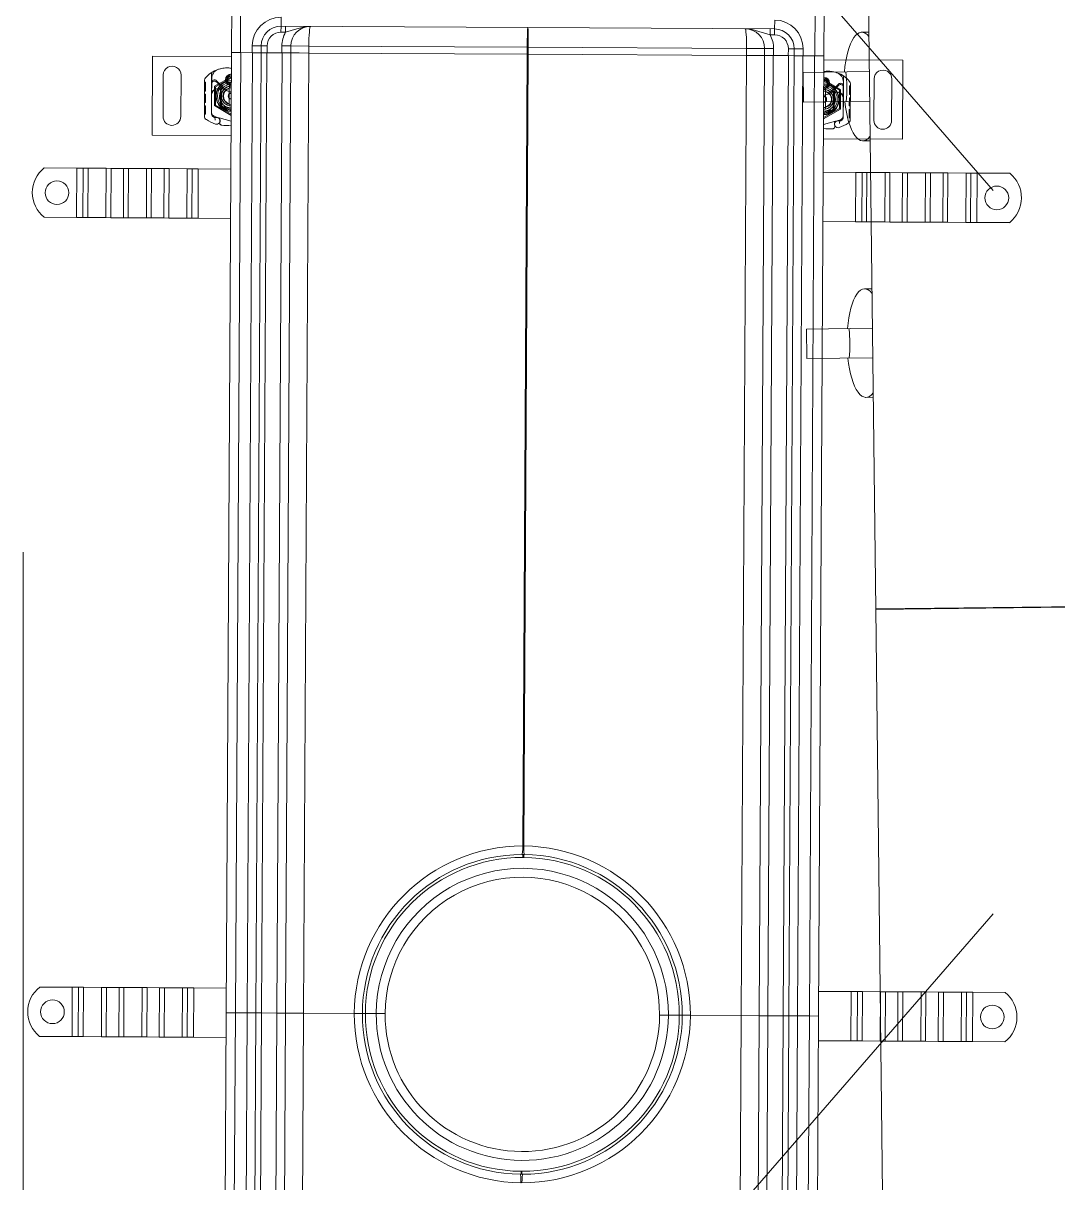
# Model space of a CAD drawing. Header units: millimetres. Extents: x -34838 to 729576, y -214038 to 121482.
# Drawn here: x 574486 to 575010, y -90717 to -90130 of the extents above; entities that cross this region are included whole.
import ezdxf

# ---------------------------------------------------------------- set-up
doc = ezdxf.new("R2010")
doc.units = ezdxf.units.MM
doc.header["$MEASUREMENT"] = 0
doc.linetypes.add('ШТРИХОВА 1_2', pattern=[1300, 750, -550])
doc.layers.add('0_Ном._пера__1', color=7, linetype='Continuous', lineweight=13)

msp = doc.modelspace()

# ---------------------------------------------------------------- linework, layer by layer
at = {"layer": '0_Ном._пера__1', "color": 7, "linetype": 'ШТРИХОВА 1_2', "lineweight": 13}
for p, q in [((574486.16, -91147.56), (574486.16, -89647.56)), ((574486.16, -91147.56), (575786.16, -89647.56)), ((574486.16, -89647.56), (575786.16, -91147.56))]:
    msp.add_line(p, q, dxfattribs=at)
at = {"layer": '0_Ном._пера__1', "color": 7, "linetype": 'Continuous', "lineweight": 13}
for p, q in [((574591.79, -90120.44), (574591.65, -90144.44)), ((574596.15, -90144.46), (574596.29, -90120.46)), ((574887.28, -90122.08), (574887.15, -90146.08)), ((574891.65, -90146.1), (574891.78, -90122.1)), ((574616.75, -90126.58), (574616.73, -90131.08)), ((574866.72, -90132.46), (574866.75, -90127.96)), ((574616.73, -90131.08), (574616.71, -90134.08)), ((574616.71, -90134.08), (574619.01, -90134.09)), ((574866.72, -90132.46), (574616.73, -90131.08)), ((574619.03, -90131.09), (574619.01, -90134.09)), ((574864.42, -90132.45), (574864.41, -90135.45)), ((574866.72, -90132.46), (574866.71, -90135.46)), ((574602.15, -90144.5), (574602.17, -90141)), ((574602.17, -90141), (574606.67, -90141.02)), ((574606.67, -90141.02), (574606.65, -90144.52)), ((574606.67, -90141.02), (574609.67, -90141.04)), ((574609.65, -90144.54), (574609.67, -90141.04)), ((574617.17, -90141.08), (574617.15, -90144.58)), ((574621.67, -90141.1), (574617.17, -90141.08)), ((574621.65, -90144.6), (574621.67, -90141.1)), ((574621.67, -90141.1), (574630.8, -90141.16)), ((574866.71, -90135.46), (574864.41, -90135.45)), ((574551.42, -90186.25), (574551.64, -90146.26)), ((574551.64, -90146.26), (574591.64, -90146.48)), ((574591.65, -90144.44), (574588.96, -90630.93)), ((574596.15, -90144.46), (574591.65, -90144.44)), ((574593.61, -90630.96), (574596.31, -90144.46)), ((574602.15, -90144.5), (574596.15, -90144.46)), ((574602.31, -90144.5), (574599.61, -90630.99)), ((574602.15, -90144.5), (574606.65, -90144.52)), ((574603.96, -90631.01), (574606.65, -90144.52)), ((574606.65, -90144.52), (574609.65, -90144.54)), ((574606.85, -90631.03), (574609.55, -90144.54)), ((574617.15, -90144.58), (574609.65, -90144.54)), ((574617.31, -90144.58), (574614.61, -90631.07)), ((574621.65, -90144.6), (574617.15, -90144.58)), ((574618.96, -90631.1), (574621.65, -90144.6)), ((574625.3, -90144.63), (574630.78, -90144.66)), ((574628.09, -90631.15), (574630.78, -90144.66)), ((574630.78, -90144.66), (574630.8, -90141.16)), ((574741.39, -90145.27), (574630.78, -90144.66)), ((574630.8, -90141.16), (574741.41, -90141.77)), ((574741.39, -90145.27), (574739.17, -90546.42)), ((574739.69, -90546.42), (574741.91, -90145.27)), ((574741.39, -90145.27), (574741.41, -90141.77)), ((574741.91, -90145.27), (574741.39, -90145.27)), ((574741.41, -90141.77), (574741.93, -90141.77)), ((574741.93, -90141.77), (574741.91, -90145.27)), ((574741.91, -90145.27), (574852.52, -90145.88)), ((574852.54, -90142.38), (574741.93, -90141.77)), ((574852.52, -90145.88), (574849.82, -90632.38)), ((574852.52, -90145.88), (574852.54, -90142.38)), ((574858, -90145.92), (574852.52, -90145.88)), ((574861.67, -90142.44), (574852.54, -90142.38)), ((574861.65, -90145.94), (574858.95, -90632.43)), ((574861.65, -90145.94), (574861.67, -90142.44)), ((574861.65, -90145.94), (574866.15, -90145.96)), ((574861.67, -90142.44), (574866.17, -90142.46)), ((574863.3, -90632.45), (574865.99, -90145.96)), ((574866.17, -90142.46), (574866.15, -90145.96)), ((574866.15, -90145.96), (574873.65, -90146)), ((574873.75, -90146), (574871.06, -90632.5)), ((574873.65, -90146), (574873.67, -90142.5)), ((574876.65, -90146.02), (574873.65, -90146)), ((574876.67, -90142.52), (574873.67, -90142.5)), ((574876.65, -90146.02), (574873.95, -90632.51)), ((574876.65, -90146.02), (574876.67, -90142.52)), ((574876.65, -90146.02), (574881.15, -90146.04)), ((574876.67, -90142.52), (574881.17, -90142.54)), ((574878.3, -90632.54), (574880.99, -90146.04)), ((574881.17, -90142.54), (574881.15, -90146.04)), ((574881.15, -90146.04), (574887.15, -90146.08)), ((574886.99, -90146.08), (574884.3, -90632.57)), ((574891.65, -90146.1), (574887.15, -90146.08)), ((574888.95, -90632.59), (574891.65, -90146.1)), ((574931.64, -90148.36), (574891.64, -90148.14)), ((574931.42, -90188.36), (574931.64, -90148.36)), ((574557.09, -90155.79), (574556.97, -90176.79)), ((574565.97, -90176.84), (574566.09, -90155.84)), ((574577.98, -90176.73), (574578.03, -90158.5)), ((574581.54, -90154.53), (574581.52, -90159.75)), ((574581.62, -90160.22), (574581.63, -90157.59)), ((574583.55, -90161.81), (574591.58, -90157.23)), ((574588.47, -90163.1), (574584.09, -90158.7)), ((574589.32, -90159.23), (574589.33, -90157.3)), ((574589.83, -90157.3), (574589.82, -90159.24)), ((574901.65, -90156.31), (574901.61, -90161.52)), ((574916.97, -90178.78), (574917.09, -90157.78)), ((574926.09, -90157.83), (574925.97, -90178.83)), ((574578.01, -90163.04), (574578.51, -90163.04)), ((574578.01, -90163.94), (574578.51, -90163.94)), ((574578.02, -90159.44), (574578.52, -90159.44)), ((574578.02, -90160.34), (574578.52, -90160.34)), ((574578.52, -90159.44), (574578.51, -90163.94)), ((574581.52, -90159.75), (574581.51, -90165.75)), ((574581.59, -90165.06), (574581.62, -90160.22)), ((574583.5, -90171.06), (574583.55, -90161.81)), ((574583.97, -90159.26), (574586.22, -90161.54)), ((574585.98, -90166.45), (574586, -90163.88)), ((574586, -90163.88), (574586, -90163.81)), ((574586.5, -90163.37), (574586.01, -90162.81)), ((574586.5, -90163.88), (574586.48, -90166.45)), ((574586.51, -90162.25), (574586.5, -90162.78)), ((574586.5, -90162.78), (574586.5, -90163.37)), ((574586.5, -90163.88), (574586.5, -90163.85)), ((574590.55, -90162.6), (574590.51, -90170.34)), ((574899.56, -90163.56), (574891.58, -90158.89)), ((574892.55, -90164.27), (574892.51, -90172.02)), ((574893.33, -90158.98), (574893.32, -90160.92)), ((574893.82, -90160.92), (574893.83, -90158.98)), ((574894.63, -90164.8), (574899.06, -90160.44)), ((574896.6, -90164.5), (574896.59, -90165.09)), ((574896.59, -90165.09), (574897.09, -90164.53)), ((574896.6, -90163.97), (574896.6, -90164.5)), ((574899.17, -90161.01), (574896.9, -90163.26)), ((574899.51, -90172.81), (574899.56, -90163.56)), ((574901.48, -90166.83), (574901.51, -90162)), ((574901.51, -90162), (574901.53, -90159.36)), ((574901.61, -90161.52), (574901.56, -90167.52)), ((574904.61, -90161.24), (574904.57, -90165.75)), ((574905.1, -90162.15), (574904.6, -90162.15)), ((574905.11, -90161.25), (574904.61, -90161.24)), ((574904.97, -90178.54), (574905.12, -90160.32)), ((574578, -90168.77), (574578.5, -90168.77)), ((574578, -90169.67), (574578.5, -90169.67)), ((574578.01, -90165.58), (574578.51, -90165.58)), ((574578.01, -90165.63), (574578.51, -90165.64)), ((574578.01, -90166.32), (574578.51, -90166.32)), ((574578.01, -90166.36), (574578.51, -90166.36)), ((574578.51, -90165.64), (574578.5, -90169.67)), ((574578.51, -90165.64), (574578.51, -90165.58)), ((574581.51, -90165.75), (574581.48, -90175.29)), ((574581.53, -90175.26), (574581.59, -90165.72)), ((574581.59, -90165.72), (574581.59, -90165.06)), ((574586.14, -90171.04), (574585.99, -90166.67)), ((574586.49, -90166.65), (574586.64, -90171.03)), ((574896.57, -90168.37), (574896.37, -90172.74)), ((574896.59, -90165.6), (574896.58, -90168.17)), ((574896.59, -90165.6), (574896.59, -90165.57)), ((574896.87, -90172.77), (574897.07, -90168.39)), ((574897.08, -90168.17), (574897.09, -90165.61)), ((574897.09, -90165.61), (574897.09, -90165.54)), ((574901.43, -90177.03), (574901.48, -90167.5)), ((574901.48, -90167.5), (574901.48, -90166.83)), ((574901.56, -90167.52), (574901.48, -90177.06)), ((574904.56, -90167.44), (574904.53, -90171.48)), ((574905.05, -90168.14), (574904.55, -90168.13)), ((574905.05, -90168.17), (574904.55, -90168.17)), ((574904.56, -90167.44), (574904.56, -90167.39)), ((574905.06, -90167.39), (574904.56, -90167.39)), ((574905.06, -90167.45), (574904.56, -90167.44)), ((574905.07, -90165.76), (574904.57, -90165.75)), ((574905.08, -90164.85), (574904.58, -90164.85)), ((574577.98, -90174.5), (574578.48, -90174.5)), ((574577.98, -90174.74), (574578.48, -90174.74)), ((574577.98, -90174.8), (574578.48, -90174.8)), ((574577.98, -90174.8), (574578.48, -90174.8)), ((574577.98, -90175.7), (574578.48, -90175.71)), ((574577.98, -90175.7), (574578.48, -90175.71)), ((574577.99, -90171.45), (574578.49, -90171.45)), ((574577.99, -90171.45), (574578.49, -90171.45)), ((574577.99, -90172.36), (574578.49, -90172.36)), ((574577.99, -90172.36), (574578.49, -90172.36)), ((574577.99, -90172.42), (574578.49, -90172.42)), ((574577.99, -90172.65), (574578.49, -90172.66)), ((574577.99, -90173.58), (574578.49, -90173.58)), ((574578.49, -90173.58), (574578.48, -90175.71)), ((574578.49, -90171.45), (574578.49, -90173.58)), ((574591.48, -90175.73), (574583.5, -90171.06)), ((574891.48, -90177.39), (574899.51, -90172.81)), ((574904.49, -90175.39), (574904.48, -90177.51)), ((574904.51, -90173.26), (574904.49, -90175.39)), ((574904.99, -90175.39), (574904.49, -90175.39)), ((574904.99, -90176.31), (574904.49, -90176.31)), ((574905, -90174.17), (574904.5, -90174.16)), ((574905, -90174.17), (574904.5, -90174.16)), ((574905, -90174.23), (574904.5, -90174.23)), ((574905, -90174.47), (574904.5, -90174.46)), ((574905.01, -90173.26), (574904.51, -90173.26)), ((574905.01, -90173.26), (574904.51, -90173.26)), ((574905.03, -90170.58), (574904.53, -90170.58)), ((574905.03, -90171.49), (574904.53, -90171.48)), ((574583.15, -90177.29), (574582.7, -90177.09)), ((574582.88, -90176.69), (574584.63, -90177.3)), ((574585.08, -90177.45), (574584.63, -90177.3)), ((574591.46, -90179.22), (574585.33, -90177.54)), ((574891.46, -90180.88), (574897.61, -90179.27)), ((574897.85, -90179.19), (574898.31, -90179.04)), ((574900.06, -90178.45), (574898.31, -90179.04)), ((574899.79, -90179.05), (574900.24, -90178.85)), ((574904.98, -90176.55), (574904.48, -90176.55)), ((574904.98, -90176.61), (574904.48, -90176.61)), ((574904.98, -90176.61), (574904.48, -90176.61)), ((574904.98, -90177.52), (574904.48, -90177.51)), ((574904.98, -90177.52), (574904.48, -90177.51)), ((574591.42, -90186.48), (574551.42, -90186.25)), ((574891.42, -90188.14), (574931.42, -90188.36)), ((574496.84, -90202.91), (574513.33, -90203.01)), ((574513.33, -90203.01), (574513.19, -90228)), ((574513.33, -90203.01), (574516.51, -90203.02)), ((574516.51, -90203.02), (574516.37, -90228.02)), ((574516.51, -90203.02), (574518.99, -90203.04)), ((574518.99, -90203.04), (574518.85, -90228.04)), ((574528.18, -90203.09), (574518.99, -90203.04)), ((574528.18, -90203.09), (574528.04, -90228.09)), ((574528.18, -90203.09), (574530.65, -90203.1)), ((574530.65, -90203.1), (574530.51, -90228.1)), ((574530.65, -90203.1), (574537.02, -90203.14)), ((574537.02, -90203.14), (574536.88, -90228.14)), ((574537.02, -90203.14), (574539.49, -90203.15)), ((574539.49, -90203.15), (574539.35, -90228.15)), ((574548.68, -90203.2), (574539.49, -90203.15)), ((574548.68, -90203.2), (574548.54, -90228.2)), ((574548.68, -90203.2), (574551.16, -90203.21)), ((574551.16, -90203.21), (574551.02, -90228.21)), ((574551.16, -90203.21), (574557.52, -90203.25)), ((574557.52, -90203.25), (574557.38, -90228.25)), ((574557.52, -90203.25), (574560, -90203.26)), ((574560, -90203.26), (574559.86, -90228.26)), ((574569.19, -90203.31), (574560, -90203.26)), ((574569.19, -90203.31), (574569.05, -90228.31)), ((574569.19, -90203.31), (574571.66, -90203.33)), ((574571.66, -90203.33), (574571.53, -90228.33)), ((574571.66, -90203.33), (574574.85, -90203.35)), ((574574.85, -90203.35), (574574.71, -90228.35)), ((574574.85, -90203.35), (574591.33, -90203.44)), ((574907.8, -90205.19), (574891.32, -90205.1)), ((574907.67, -90230.19), (574907.8, -90205.19)), ((574910.99, -90205.21), (574907.8, -90205.19)), ((574910.85, -90230.21), (574910.99, -90205.21)), ((574913.46, -90205.22), (574910.99, -90205.21)), ((574913.32, -90230.22), (574913.46, -90205.22)), ((574913.46, -90205.22), (574922.65, -90205.27)), ((574922.51, -90230.27), (574922.65, -90205.27)), ((574925.13, -90205.29), (574922.65, -90205.27)), ((574924.99, -90230.29), (574925.13, -90205.29)), ((574931.49, -90205.32), (574925.13, -90205.29)), ((574931.35, -90230.32), (574931.49, -90205.32)), ((574933.97, -90205.34), (574931.49, -90205.32)), ((574933.83, -90230.34), (574933.97, -90205.34)), ((574933.97, -90205.34), (574943.16, -90205.39)), ((574943.02, -90230.39), (574943.16, -90205.39)), ((574945.63, -90205.4), (574943.16, -90205.39)), ((574945.49, -90230.4), (574945.63, -90205.4)), ((574952, -90205.44), (574945.63, -90205.4)), ((574951.86, -90230.44), (574952, -90205.44)), ((574954.47, -90205.45), (574952, -90205.44)), ((574954.33, -90230.45), (574954.47, -90205.45)), ((574954.47, -90205.45), (574963.66, -90205.5)), ((574963.53, -90230.5), (574963.66, -90205.5)), ((574966.14, -90205.52), (574963.66, -90205.5)), ((574966, -90230.52), (574966.14, -90205.52)), ((574969.32, -90205.53), (574966.14, -90205.52)), ((574969.18, -90230.53), (574969.32, -90205.53)), ((574985.81, -90205.62), (574969.32, -90205.53)), ((574496.7, -90227.91), (574513.19, -90228)), ((574513.19, -90228), (574516.37, -90228.02)), ((574516.37, -90228.02), (574518.85, -90228.04)), ((574528.04, -90228.09), (574518.85, -90228.04)), ((574528.04, -90228.09), (574530.51, -90228.1)), ((574530.51, -90228.1), (574536.88, -90228.14)), ((574536.88, -90228.14), (574539.35, -90228.15)), ((574548.54, -90228.2), (574539.35, -90228.15)), ((574548.54, -90228.2), (574551.02, -90228.21)), ((574551.02, -90228.21), (574557.38, -90228.25)), ((574557.38, -90228.25), (574559.86, -90228.26)), ((574569.05, -90228.31), (574559.86, -90228.26)), ((574569.05, -90228.31), (574571.53, -90228.33)), ((574571.53, -90228.33), (574574.71, -90228.35)), ((574574.71, -90228.35), (574591.19, -90228.44)), ((574907.67, -90230.19), (574891.18, -90230.1)), ((574910.85, -90230.21), (574907.67, -90230.19)), ((574913.32, -90230.22), (574910.85, -90230.21)), ((574913.32, -90230.22), (574922.51, -90230.27)), ((574924.99, -90230.29), (574922.51, -90230.27)), ((574931.35, -90230.32), (574924.99, -90230.29)), ((574933.83, -90230.34), (574931.35, -90230.32)), ((574933.83, -90230.34), (574943.02, -90230.39)), ((574945.49, -90230.4), (574943.02, -90230.39)), ((574951.86, -90230.44), (574945.49, -90230.4)), ((574954.33, -90230.45), (574951.86, -90230.44)), ((574954.33, -90230.45), (574963.53, -90230.5)), ((574966, -90230.52), (574963.53, -90230.5)), ((574969.18, -90230.53), (574966, -90230.52)), ((574985.67, -90230.62), (574969.18, -90230.53)), ((574739.17, -90552.26), (574739.17, -90550.76)), ((574739.62, -90552.27), (574739.64, -90550.77)), ((574494.54, -90617.91), (574511.03, -90618)), ((574511.03, -90618), (574510.89, -90643)), ((574511.03, -90618), (574514.21, -90618.02)), ((574514.21, -90618.02), (574514.07, -90643.02)), ((574514.21, -90618.02), (574516.68, -90618.03)), ((574516.68, -90618.03), (574516.55, -90643.03)), ((574525.88, -90618.08), (574516.68, -90618.03)), ((574525.88, -90618.08), (574525.74, -90643.08)), ((574525.88, -90618.08), (574528.35, -90618.09)), ((574528.35, -90618.09), (574528.21, -90643.09)), ((574528.35, -90618.09), (574534.71, -90618.13)), ((574534.71, -90618.13), (574534.58, -90643.13)), ((574534.71, -90618.13), (574537.19, -90618.14)), ((574537.19, -90618.14), (574537.05, -90643.14)), ((574546.38, -90618.19), (574537.19, -90618.14)), ((574546.38, -90618.19), (574546.24, -90643.19)), ((574546.38, -90618.19), (574548.86, -90618.21)), ((574548.86, -90618.21), (574548.72, -90643.21)), ((574548.86, -90618.21), (574555.22, -90618.24)), ((574555.22, -90618.24), (574555.08, -90643.24)), ((574555.22, -90618.24), (574557.7, -90618.26)), ((574557.7, -90618.26), (574557.56, -90643.26)), ((574566.89, -90618.31), (574557.7, -90618.26)), ((574566.89, -90618.31), (574566.75, -90643.31)), ((574566.89, -90618.31), (574569.36, -90618.32)), ((574569.36, -90618.32), (574569.22, -90643.32)), ((574569.36, -90618.32), (574572.54, -90618.34)), ((574572.54, -90618.34), (574572.41, -90643.34)), ((574572.54, -90618.34), (574589.03, -90618.43)), ((574905.5, -90620.19), (574889.02, -90620.09)), ((574905.36, -90645.19), (574905.5, -90620.19)), ((574908.68, -90620.2), (574905.5, -90620.19)), ((574908.55, -90645.2), (574908.68, -90620.2)), ((574911.16, -90620.22), (574908.68, -90620.2)), ((574911.02, -90645.22), (574911.16, -90620.22)), ((574911.16, -90620.22), (574920.35, -90620.27)), ((574920.21, -90645.27), (574920.35, -90620.27)), ((574922.83, -90620.28), (574920.35, -90620.27)), ((574922.69, -90645.28), (574922.83, -90620.28)), ((574929.19, -90620.32), (574922.83, -90620.28)), ((574929.05, -90645.32), (574929.19, -90620.32)), ((574931.67, -90620.33), (574929.19, -90620.32)), ((574931.53, -90645.33), (574931.67, -90620.33)), ((574931.67, -90620.33), (574940.86, -90620.38)), ((574940.72, -90645.38), (574940.86, -90620.38)), ((574943.33, -90620.4), (574940.86, -90620.38)), ((574943.19, -90645.4), (574943.33, -90620.4)), ((574949.7, -90620.43), (574943.33, -90620.4)), ((574949.56, -90645.43), (574949.7, -90620.43)), ((574952.17, -90620.44), (574949.7, -90620.43)), ((574952.03, -90645.44), (574952.17, -90620.44)), ((574952.17, -90620.44), (574961.36, -90620.5)), ((574961.22, -90645.5), (574961.36, -90620.5)), ((574963.84, -90620.51), (574961.36, -90620.5)), ((574963.7, -90645.51), (574963.84, -90620.51)), ((574967.02, -90620.53), (574963.84, -90620.51)), ((574966.88, -90645.53), (574967.02, -90620.53)), ((574983.51, -90620.62), (574967.02, -90620.53)), ((574588.96, -90630.93), (574586.26, -91117.42)), ((574588.96, -90630.93), (574593.61, -90630.96)), ((574593.61, -90630.96), (574588.96, -90630.93)), ((574590.92, -91117.45), (574593.61, -90630.96)), ((574599.61, -90630.99), (574593.61, -90630.96)), ((574593.61, -90630.96), (574599.61, -90630.99)), ((574599.61, -90630.99), (574596.92, -91117.48)), ((574599.61, -90630.99), (574603.96, -90631.01)), ((574603.96, -90631.01), (574599.61, -90630.99)), ((574601.26, -91117.51), (574603.96, -90631.01)), ((574606.85, -90631.03), (574603.96, -90631.01)), ((574603.96, -90631.01), (574606.85, -90631.03)), ((574604.15, -91117.52), (574606.85, -90631.03)), ((574614.61, -90631.07), (574606.85, -90631.03)), ((574606.85, -90631.03), (574614.61, -90631.07)), ((574614.61, -90631.07), (574611.92, -91117.57)), ((574614.61, -90631.07), (574618.96, -90631.1)), ((574618.96, -90631.1), (574614.61, -90631.07)), ((574616.26, -91117.59), (574618.96, -90631.1)), ((574628.09, -90631.15), (574618.96, -90631.1)), ((574618.96, -90631.1), (574628.09, -90631.15)), ((574625.39, -91117.64), (574628.09, -90631.15)), ((574653.85, -90631.29), (574628.09, -90631.15)), ((574628.09, -90631.15), (574653.85, -90631.29)), ((574659.46, -90631.32), (574657.96, -90631.31)), ((574657.96, -90631.31), (574659.46, -90631.32)), ((574664.96, -90631.35), (574659.46, -90631.32)), ((574659.46, -90631.32), (574664.96, -90631.35)), ((574664.96, -90631.35), (574669.46, -90631.38)), ((574669.46, -90631.38), (574664.96, -90631.35)), ((574808.45, -90632.15), (574812.95, -90632.17)), ((574812.95, -90632.17), (574808.45, -90632.15)), ((574818.45, -90632.2), (574812.95, -90632.17)), ((574812.95, -90632.17), (574818.45, -90632.2)), ((574819.95, -90632.21), (574818.45, -90632.2)), ((574818.45, -90632.2), (574819.95, -90632.21)), ((574849.82, -90632.38), (574824.06, -90632.23)), ((574824.06, -90632.23), (574849.82, -90632.38)), ((574849.82, -90632.38), (574847.13, -91118.87)), ((574858.95, -90632.43), (574849.82, -90632.38)), ((574849.82, -90632.38), (574858.95, -90632.43)), ((574858.95, -90632.43), (574856.25, -91118.92)), ((574858.95, -90632.43), (574863.3, -90632.45)), ((574863.3, -90632.45), (574858.95, -90632.43)), ((574860.6, -91118.94), (574863.3, -90632.45)), ((574871.06, -90632.5), (574863.3, -90632.45)), ((574863.3, -90632.45), (574871.06, -90632.5)), ((574871.06, -90632.5), (574868.36, -91118.99)), ((574873.95, -90632.51), (574871.06, -90632.5)), ((574871.06, -90632.5), (574873.95, -90632.51)), ((574873.95, -90632.51), (574871.25, -91119)), ((574873.95, -90632.51), (574878.3, -90632.54)), ((574878.3, -90632.54), (574873.95, -90632.51)), ((574875.6, -91119.03), (574878.3, -90632.54)), ((574884.3, -90632.57), (574878.3, -90632.54)), ((574878.3, -90632.54), (574884.3, -90632.57)), ((574884.3, -90632.57), (574881.6, -91119.06)), ((574884.3, -90632.57), (574888.95, -90632.59)), ((574888.95, -90632.59), (574884.3, -90632.57)), ((574886.25, -91119.09), (574888.95, -90632.59)), ((574494.4, -90642.91), (574510.89, -90643)), ((574510.89, -90643), (574514.07, -90643.02)), ((574514.07, -90643.02), (574516.55, -90643.03)), ((574525.74, -90643.08), (574516.55, -90643.03)), ((574525.74, -90643.08), (574528.21, -90643.09)), ((574528.21, -90643.09), (574534.58, -90643.13)), ((574534.58, -90643.13), (574537.05, -90643.14)), ((574546.24, -90643.19), (574537.05, -90643.14)), ((574546.24, -90643.19), (574548.72, -90643.21)), ((574548.72, -90643.21), (574555.08, -90643.24)), ((574555.08, -90643.24), (574557.56, -90643.26)), ((574566.75, -90643.31), (574557.56, -90643.26)), ((574566.75, -90643.31), (574569.22, -90643.32)), ((574569.22, -90643.32), (574572.41, -90643.34)), ((574572.41, -90643.34), (574588.89, -90643.43)), ((574905.36, -90645.19), (574888.88, -90645.09)), ((574908.55, -90645.2), (574905.36, -90645.19)), ((574911.02, -90645.22), (574908.55, -90645.2)), ((574911.02, -90645.22), (574920.21, -90645.27)), ((574922.69, -90645.28), (574920.21, -90645.27)), ((574929.05, -90645.32), (574922.69, -90645.28)), ((574931.53, -90645.33), (574929.05, -90645.32)), ((574931.53, -90645.33), (574940.72, -90645.38)), ((574943.19, -90645.4), (574940.72, -90645.38)), ((574949.56, -90645.43), (574943.19, -90645.4)), ((574952.03, -90645.44), (574949.56, -90645.43)), ((574952.03, -90645.44), (574961.22, -90645.5)), ((574963.7, -90645.51), (574961.22, -90645.5)), ((574966.88, -90645.53), (574963.7, -90645.51)), ((574983.37, -90645.62), (574966.88, -90645.53)), ((574738.28, -90711.26), (574738.27, -90712.76)), ((574738.74, -90711.26), (574738.74, -90712.76))]:
    msp.add_line(p, q, dxfattribs=at)
for points in [[(574917.96, -90426.59), (575837.89, -90415.49), (575828.24, -89615.55), (574908.3, -89626.65)], [(574917.96, -90426.27), (575837.9, -90415.81), (575842.44, -90815.79), (574922.5, -90826.24)]]:
    msp.add_lwpolyline(points, close=True, dxfattribs=at)
at = {"layer": '0_Ном._пера__1', "color": 7, "linetype": 'Continuous', "lineweight": 13, "flags": 128}
for points in [[(574619.01, -90134.09), (574621.79, -90133.33), (574624.72, -90132.4), (574628.05, -90131.52), (574629.86, -90131.25), (574630.79, -90131.18), (574631.73, -90131.16)], [(574864.41, -90135.45), (574861.64, -90134.66), (574858.72, -90133.69), (574855.4, -90132.78), (574853.59, -90132.49), (574852.66, -90132.41), (574851.73, -90132.38)], [(574625.87, -90144.62), (574624.28, -90144.61), (574622.29, -90144.6), (574621.65, -90144.6)], [(574861.65, -90145.94), (574861.01, -90145.93), (574859.02, -90145.91), (574857.43, -90145.9)], [(574585.21, -90152.82), (574586.59, -90152.48), (574587.93, -90152.28), (574588.61, -90152.22), (574589.99, -90152.21)], [(574591.59, -90156.66), (574583.06, -90161.52)], [(574891.58, -90158.33), (574900.05, -90163.28)], [(574898, -90154.56), (574896.62, -90154.2), (574895.28, -90153.98), (574894.61, -90153.92), (574893.23, -90153.89)], [(574583.06, -90161.52), (574583, -90171.34)], [(574586, -90163.81), (574586, -90163.48), (574586, -90163.3), (574586, -90163.13), (574586, -90162.89), (574586.01, -90162.83), (574586.01, -90162.81)], [(574586.5, -90163.37), (574586.5, -90163.38), (574586.5, -90163.41), (574586.5, -90163.52), (574586.5, -90163.6), (574586.5, -90163.68), (574586.5, -90163.85)], [(574590.56, -90161.57), (574590.55, -90162.6)], [(574892.55, -90163.25), (574892.55, -90164.27)], [(574897.09, -90165.54), (574897.09, -90165.21), (574897.09, -90165.02), (574897.09, -90164.86), (574897.09, -90164.62), (574897.09, -90164.56), (574897.09, -90164.53)], [(574900.05, -90163.28), (574900, -90173.09)], [(574590.51, -90170.34), (574590.5, -90171.37)], [(574896.59, -90165.09), (574896.59, -90165.1), (574896.59, -90165.13), (574896.59, -90165.24), (574896.59, -90165.31), (574896.59, -90165.4), (574896.59, -90165.57)], [(574583, -90171.34), (574591.48, -90176.29)], [(574586.94, -90172.32), (574588.48, -90172.23)], [(574587.02, -90171.78), (574587.14, -90171.97), (574587.27, -90172.15)], [(574588.48, -90172.23), (574588.43, -90172.24), (574587.8, -90172.19), (574587.27, -90171.95), (574587.17, -90171.88)], [(574591.47, -90174.27), (574589.72, -90173.97), (574587.27, -90172.15)], [(574587.89, -90171.96), (574588.22, -90171.96), (574588.56, -90171.89)], [(574588.48, -90171.81), (574588.19, -90171.88), (574587.9, -90171.96)], [(574588.48, -90171.81), (574588.56, -90171.89)], [(574588.59, -90171.92), (574588.54, -90172.08), (574588.48, -90172.23)], [(574591.49, -90173.74), (574589.97, -90173.33), (574588.48, -90172.23)], [(574588.48, -90172.23), (574591.49, -90173.74)], [(574588.59, -90171.92), (574591.5, -90173.13)], [(574891.46, -90175.95), (574893.21, -90175.66), (574895.72, -90173.86)], [(574900, -90173.09), (574891.47, -90177.96)], [(574894.41, -90173.61), (574891.49, -90174.79)], [(574891.49, -90175.4), (574893.01, -90175.02), (574894.52, -90173.93)], [(574894.52, -90173.93), (574891.49, -90175.41)], [(574892.51, -90172.02), (574892.5, -90173.04)], [(574894.41, -90173.61), (574894.46, -90173.77), (574894.52, -90173.93)], [(574894.52, -90173.51), (574894.44, -90173.59)], [(574895.1, -90173.66), (574894.78, -90173.66), (574894.44, -90173.59)], [(574894.52, -90173.51), (574894.81, -90173.58), (574895.1, -90173.66)], [(574894.52, -90173.93), (574894.57, -90173.93), (574895.19, -90173.89), (574895.73, -90173.66), (574895.83, -90173.59)], [(574896.05, -90174.03), (574894.52, -90173.93)], [(574895.98, -90173.49), (574895.86, -90173.68), (574895.73, -90173.86)], [(574583.44, -90178.61), (574583.36, -90178.32), (574583.32, -90178.05), (574583.28, -90177.72), (574583.27, -90177.52), (574583.27, -90177.45)], [(574585.18, -90177.49), (574585.08, -90177.45)], [(574585.28, -90177.55), (574585.18, -90177.49)], [(574585.33, -90177.54), (574585.29, -90177.53)], [(574585.76, -90179.85), (574585.88, -90179.55), (574585.96, -90178.95), (574585.9, -90178.5), (574585.8, -90178.21), (574585.54, -90177.78)], [(574586.55, -90181.29), (574586.16, -90180.93)], [(574897.15, -90181.58), (574897.04, -90181.28), (574896.96, -90180.67), (574897.03, -90180.23), (574897.13, -90179.93), (574897.39, -90179.51)], [(574897.51, -90179.3), (574897.76, -90179.22)], [(574897.61, -90179.27), (574897.64, -90179.26)], [(574897.76, -90179.22), (574897.85, -90179.19)], [(574899.49, -90180.36), (574899.56, -90180.08), (574899.61, -90179.8), (574899.65, -90179.48), (574899.66, -90179.28), (574899.67, -90179.21)], [(574896.35, -90183.01), (574896.74, -90182.66)], [(574739.69, -90546.42), (574739.43, -90546.42), (574739.17, -90546.42)], [(574738.78, -90550.76), (574739.17, -90550.76)], [(574739.64, -90550.77), (574739.4, -90550.76), (574739.17, -90550.76)], [(574739.17, -90552.26), (574739.4, -90552.26), (574739.62, -90552.27)], [(574739.64, -90550.77), (574740.02, -90550.77)], [(574657.96, -90631.31), (574657.62, -90631.31), (574656.66, -90631.31), (574655.37, -90631.3), (574653.85, -90631.29)], [(574653.85, -90631.29), (574655.52, -90631.3), (574656.88, -90631.31), (574657.68, -90631.31), (574657.96, -90631.31)], [(574824.06, -90632.23), (574822.39, -90632.23), (574821.03, -90632.22), (574820.23, -90632.21), (574819.95, -90632.21)], [(574819.95, -90632.21), (574820.29, -90632.21), (574821.25, -90632.22), (574822.54, -90632.23), (574824.06, -90632.23)], [(574738.27, -90712.76), (574737.89, -90712.76)], [(574738.27, -90712.76), (574738.51, -90712.76), (574738.74, -90712.76)], [(574738.74, -90711.26), (574738.51, -90711.26), (574738.28, -90711.26)], [(574739.12, -90712.76), (574738.74, -90712.76)]]:
    msp.add_lwpolyline(points, dxfattribs=at)
at = {"layer": '0_Ном._пера__1', "color": 7, "linetype": 'Continuous', "lineweight": 13}
for points in [[(574914.43, -90134.11), (574910.75, -90134.16)], [(574881.22, -90154.52), (574914.67, -90154.11)], [(574881.22, -90154.52), (574881.4, -90169.52), (574914.85, -90169.11)], [(574915.09, -90189.11), (574911.42, -90189.15)], [(574916, -90264.1), (574912.32, -90264.15)], [(574882.97, -90299.51), (574882.79, -90284.51), (574916.24, -90284.1)], [(574882.97, -90299.51), (574916.42, -90299.1)], [(574916.66, -90319.1), (574912.99, -90319.15)]]:
    msp.add_lwpolyline(points, dxfattribs=at)
for centre in [(574503.26, -90215.45), (574979.25, -90218.09), (574500.96, -90630.44), (574976.95, -90633.08)]:
    msp.add_circle(centre, 6, dxfattribs=at)
for centre, radius, start, end in [((574616.67, -90141.08), 14.5, 89.6823, 179.6823), ((574866.67, -90142.46), 14.5, 359.6823, 89.6823), ((574616.67, -90141.08), 10, 89.6823, 179.6823), ((574616.67, -90141.08), 7, 89.6823, 179.68231), ((574631.67, -90141.16), 14.5, 150.81657, 179.6823), ((574631.67, -90141.16), 10, 89.68231, 179.6823), ((574851.67, -90142.38), 10, 359.6823, 89.6823), ((574866.67, -90142.46), 10, 359.6823, 89.6823), ((574851.67, -90142.38), 14.5, 359.6823, 28.54804), ((574866.67, -90142.46), 7, 359.6823, 89.6823), ((574561.59, -90155.81), 4.5, 359.6823, 179.6823), ((574589.51, -90167.2), 15, 88.23629, 108.41603), ((574586.63, -90157.61), 5, 106.56605, 111.73778), ((574589.78, -90158.21), 6, 72.29257, 88.23629), ((574580.03, -90158.51), 2, 139.79509, 179.84491), ((574589.19, -90166.26), 14, 108.41603, 139.79509), ((574583.02, -90159.75), 1.5, 44.86666, 179.84491), ((574586.63, -90157.61), 5, 111.73777, 179.6823), ((574591.53, -90166.48), 7.8, 89.6823, 269.6823), ((574591.58, -90158.28), 3, 89.6823, 269.6823), ((574591.58, -90158.28), 2.5, 89.6823, 269.6823), ((574589.84, -90157.3), 0.5, 150.72729, 179.68231), ((574591.58, -90158.28), 2, 89.6823, 150.72728), ((574891.57, -90159.94), 3, 269.6823, 89.6823), ((574891.57, -90159.94), 2.5, 269.68231, 89.68231), ((574891.57, -90159.94), 2, 28.63733, 89.68231), ((574893.37, -90159.89), 6, 91.12832, 107.07204), ((574893.54, -90168.89), 15, 70.94858, 91.12831), ((574893.33, -90158.98), 0.5, 359.68231, 28.63734), ((574896.53, -90159.33), 5, 67.62684, 72.79857), ((574896.53, -90159.33), 5, 359.6823, 67.62684), ((574893.87, -90167.95), 14, 39.56952, 70.94858), ((574835.63, -90162.57), 67.68, 354.32936, 7.05383), ((574921.59, -90157.81), 4.5, 359.6823, 179.6823), ((574584.51, -90165.76), 3, 99.25047, 179.84491), ((574584.49, -90165.74), 2.9, 99.08787, 179.6823), ((574582.99, -90160.23), 1.37, 44.70406, 179.6823), ((574591.53, -90166.48), 7.65, 89.6823, 269.6823), ((574585.31, -90170.69), 8, 59.47774, 99.25048), ((574585.28, -90170.68), 7.9, 84.69777, 99.08787), ((574591.53, -90166.48), 6.94, 89.6823, 269.6823), ((574591.53, -90166.48), 6, 89.6823, 269.6823), ((574585.51, -90162.24), 1, 359.6823, 44.70406), ((574591.53, -90166.48), 5.05, 137.82699, 179.68231), ((574591.53, -90166.48), 5, 89.6823, 269.6823), ((574591.53, -90166.48), 5, 101.21926, 258.14535), ((574591.53, -90166.48), 4.19, 89.6823, 269.6823), ((574591.53, -90166.48), 4, 104.15981, 255.2048), ((574591.53, -90166.48), 5.05, 89.6823, 137.82699), ((574591.66, -90159.92), 4.5, 224.86666, 239.47773), ((574589.82, -90159.23), 0.5, 179.68231, 208.63734), ((574591.66, -90159.92), 4.5, 239.47774, 268.5232), ((574591.58, -90158.28), 2, 208.63734, 269.68231), ((574591.53, -90166.48), 5, 89.6823, 101.21926), ((574891.53, -90168.14), 7.8, 269.6823, 89.6823), ((574891.53, -90168.14), 7.65, 269.6823, 89.6823), ((574891.53, -90168.14), 6.94, 269.6823, 89.6823), ((574891.53, -90168.14), 6, 269.6823, 89.6823), ((574891.53, -90168.14), 5, 269.6823, 89.6823), ((574891.53, -90168.14), 4.19, 269.6823, 89.6823), ((574891.57, -90159.94), 2, 269.6823, 330.72727), ((574891.53, -90168.14), 5.05, 41.53762, 89.6823), ((574891.53, -90168.14), 5, 78.14535, 89.68231), ((574891.53, -90168.14), 5, 281.21926, 78.14535), ((574891.53, -90168.14), 4, 284.15981, 75.20479), ((574897.7, -90172.43), 8, 80.11413, 119.88687), ((574893.32, -90160.92), 0.5, 330.72729, 359.68231), ((574897.6, -90163.97), 1, 134.66055, 179.68231), ((574897.74, -90172.41), 7.9, 80.27674, 94.66683), ((574900.11, -90161.51), 1.5, 359.5197, 134.49795), ((574898.56, -90167.5), 3, 359.5197, 80.11413), ((574898.58, -90167.48), 2.9, 359.6823, 80.27674), ((574900.14, -90161.99), 1.37, 359.68231, 134.66055), ((574903.12, -90160.3), 2, 359.5197, 39.56952), ((574591.53, -90166.48), 5.55, 179.68231, 181.97475), ((574591.53, -90166.48), 5.05, 179.68231, 181.97475), ((574591.53, -90166.48), 1.5, 89.6823, 269.6823), ((574591.53, -90166.48), 1.4, 89.68231, 269.68231), ((574891.53, -90168.14), 1.5, 269.68231, 89.68231), ((574891.53, -90168.14), 1.4, 269.6823, 89.6823), ((574891.47, -90161.59), 4.5, 270.84141, 299.88687), ((574891.47, -90161.59), 4.5, 299.88685, 314.49795), ((574891.53, -90168.14), 5.05, 359.6823, 41.53762), ((574891.53, -90168.14), 5.05, 357.38987, 359.68231), ((574891.53, -90168.14), 5.55, 357.38987, 359.68231), ((574583.58, -90175.29), 2.1, 179.8449, 244.82885), ((574583.53, -90175.27), 2, 179.6823, 245.39125), ((574583.54, -90174.8), 2, 179.6823, 250.95211), ((574587.64, -90170.99), 1.5, 181.97475, 284.98168), ((574587.64, -90170.99), 1, 181.97474, 285.01164), ((574591.53, -90166.48), 5, 258.14535, 269.68231), ((574891.53, -90168.14), 5, 269.68231, 281.21926), ((574895.37, -90172.7), 1.5, 254.38293, 357.38986), ((574895.37, -90172.7), 1, 254.35297, 357.38986), ((574561.47, -90176.81), 4.5, 179.68231, 359.68231), ((574579.98, -90176.73), 2, 179.84491, 237.85186), ((574591.58, -90158.28), 23.8, 237.85186, 250.09786), ((574591.58, -90158.28), 20.9, 244.82856, 246.57636), ((574583.28, -90177.02), 0.3, 245.39125, 289.61369), ((574584.07, -90179.01), 1.75, 250.09785, 117.27849), ((574584.01, -90179.09), 1.89, 70.95211, 109.61368), ((574584.76, -90178.4), 1, 38.28352, 70.9521), ((574584.01, -90178.99), 1.95, 333.63055, 38.28352), ((574586.66, -90180.3), 1, 153.63056, 263.8524), ((574588.9, -90159.42), 22, 263.8524, 276.64429), ((574896.25, -90182.02), 1, 275.51221, 25.73405), ((574898.91, -90180.73), 1.95, 141.08108, 205.73406), ((574898.85, -90180.76), 1.75, 62.08612, 289.26676), ((574898.17, -90180.14), 1, 108.41252, 141.0811), ((574898.91, -90180.83), 1.89, 69.75093, 108.4125), ((574891.57, -90159.94), 23.8, 289.26675, 301.51275), ((574899.67, -90178.77), 0.3, 249.75093, 293.97337), ((574891.57, -90159.94), 20.9, 292.78818, 294.53599), ((574899.43, -90176.56), 2, 288.41251, 359.68231), ((574899.43, -90177.02), 2, 293.97336, 359.6823), ((574899.38, -90177.04), 2.1, 294.53576, 359.51971), ((574902.97, -90178.53), 2, 301.51275, 359.5197), ((574921.47, -90178.81), 4.5, 179.68231, 359.68231), ((574894.23, -90161.11), 22, 262.72032, 275.51221), ((574506.76, -90215.47), 16, 128.30713, 231.05748), ((574975.75, -90218.07), 16, 308.30713, 51.05748), ((574837.19, -90292.56), 67.68, 354.32936, 7.05383), ((574739.35, -90631.92), 85.5, 90.12008, 179.57756), ((574738.56, -90631.92), 85.5, 359.78705, 89.24452), ((574738.95, -90631.76), 81, 90.12008, 179.6823), ((574738.95, -90631.76), 79.5, 89.84776, 179.6823), ((574738.95, -90631.76), 79.5, 359.6823, 89.51685), ((574738.95, -90631.76), 81, 359.6823, 89.24452), ((574738.95, -90631.76), 74, 359.6823, 179.6823), ((574738.95, -90631.76), 69.5, 359.6823, 179.6823), ((574504.46, -90630.46), 16, 128.30713, 231.05748), ((574973.45, -90633.06), 16, 308.30713, 51.05748), ((574739.35, -90631.61), 85.5, 179.78705, 269.24452), ((574738.95, -90631.76), 81, 179.6823, 269.24452), ((574738.95, -90631.76), 79.5, 179.6823, 269.51685), ((574738.95, -90631.76), 74, 179.6823, 359.6823), ((574738.95, -90631.76), 69.5, 179.6823, 359.6823), ((574738.95, -90631.76), 79.5, 269.84776, 359.6823), ((574738.56, -90631.6), 85.5, 270.12008, 359.57756), ((574738.95, -90631.76), 81, 270.12008, 359.6823)]:
    msp.add_arc(centre, radius, start, end, dxfattribs=at)
for centre, major_axis, ratio, start_param, end_param in [((574631.67, -90141.16), (-0.06, -10), 0.087156, 3.141593, 4.712389), ((574741.67, -90141.77), (-0.06, -10), 0.026147, 3.141593, 4.712389), ((574741.67, -90141.77), (-0.06, -10), 0.026147, 1.570796, 3.141593), ((574851.67, -90142.38), (-0.06, -10), 0.087156, 1.570796, 3.141593), ((574911.09, -90161.66), (0.33, -27.5), 0.338182, 2.735127, 4.436162), ((574911.09, -90161.66), (0.33, -27.5), 0.338182, 4.988616, 6.689651), ((574587.82, -90171.3), (-1.13, -0.67), 0.865496, 1.258257, 1.642716), ((574591.23, -90169.27), (-2.79, 2.78), 0.948675, 1.560787, 1.571001), ((574891.81, -90170.94), (-2.82, -2.75), 0.948675, 1.570592, 1.580806), ((574895.19, -90173.01), (-1.12, 0.68), 0.865496, 1.498877, 1.883336), ((574912.65, -90291.65), (-0.33, 27.5), 0.338182, 5.87672, 7.577755), ((574912.65, -90291.65), (-0.33, 27.5), 0.338182, 1.847023, 3.548058), ((574738.78, -90546.26), (0.01, -4.5), 0.08689, 0, 1.535389), ((574740.08, -90546.27), (-0.06, -4.5), 0.08689, 4.747797, 6.283185), ((574737.83, -90717.25), (0.06, 4.5), 0.08689, 4.747797, 6.283185), ((574739.14, -90717.26), (-0.01, 4.5), 0.08689, 0, 1.535389)]:
    msp.add_ellipse(centre, major_axis=major_axis, ratio=ratio, start_param=start_param, end_param=end_param, dxfattribs=at)

doc.saveas('drawing.dxf')
